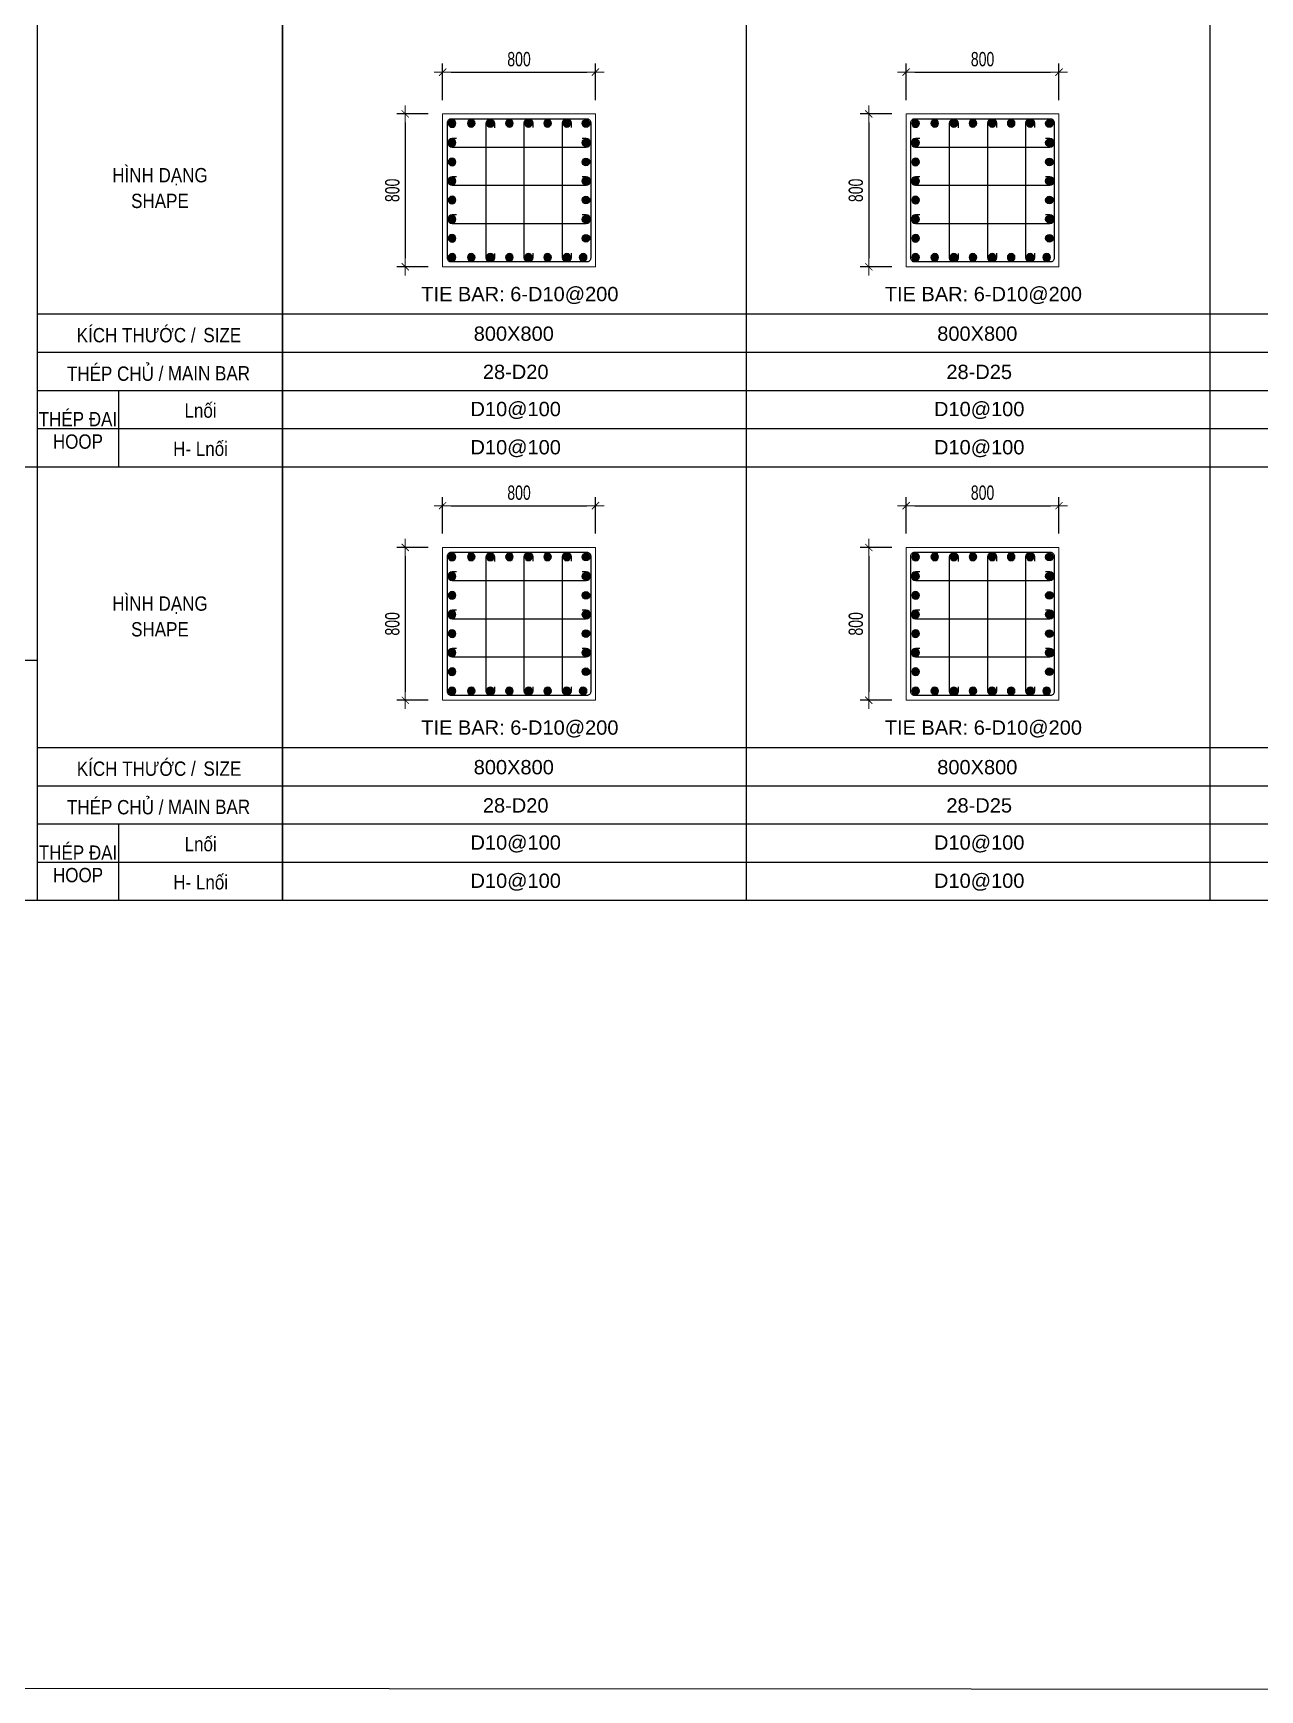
# Model space of a CAD drawing. Header units: millimetres. Extents: x 49323 to 538172, y -39336 to 181761.
# Drawn here: x 509042 to 515463, y 68456 to 77129 of the extents above; entities that cross this region are included whole.
import ezdxf
from ezdxf.enums import TextEntityAlignment as Align

# ---------------------------------------------------------------- set-up
doc = ezdxf.new("R2010")
doc.units = ezdxf.units.MM
doc.linetypes.add('CENTER2', pattern=[1.125, 0.75, -0.125, 0.125, -0.125])
doc.layers.get('Defpoints').update_dxf_attribs({"color": 151, "lineweight": 9})
for name, color, linetype in [('2', 2, 'Continuous'), ('A-ANNO-LEAD', 4, 'Continuous'), ('CEN', 1, 'CENTER2'), ('STL', 3, 'Continuous'), ('TIT1', 3, 'Continuous')]:
    doc.layers.add(name, color=color, linetype=linetype)
for name, color, linetype, lineweight in [('NDC_S_CONTINUOUS', 3, 'Continuous', 20), ('NDC_S_DIM', 1, 'Continuous', 15), ('NDC_S_VN TEXT', 7, 'Continuous', 20)]:
    doc.layers.add(name, color=color, linetype=linetype, lineweight=lineweight)
doc.styles.add('NDC_ARIAL', font='arial.ttf', dxfattribs={"width": 0.85})
doc.styles.add('NDC_DIM', font='', dxfattribs={"width": 0.75})
doc.styles.get('NDC_DIM').set_extended_font_data('Dotum')
doc.dimstyles.new('NDC_dim_30', dxfattribs={"dimscale": 30, "dimtxt": 2.5, "dimasz": 1.5, "dimexe": 1.5, "dimexo": 2.5, "dimgap": 1, "dimtad": 1, "dimdec": 0, "dimzin": 0, "dimdsep": 46, "dimtxsty": 'NDC_DIM', "dimblk": 'DIMMARK', "dimcen": 0.09, "dimdle": 1.2, "dimclrd": 1, "dimclre": 1, "dimclrt": 3, "dimadec": 0, "dimazin": 0, "dimtfac": 1, "dimtdec": 0, "dimtix": 1, "dimtofl": 0, "dimtmove": 0, "dimatfit": 3, "dimfxl": 8, "dimfxlon": 1, "dimtolj": 1, "dimtzin": 0, "dimarcsym": 0})

# ---------------------------------------------------------------- blocks, each defined once
blk = doc.blocks.new('8')
at = {"layer": '2'}
blk.add_hatch(color=256, dxfattribs=at).paths.add_polyline_path([(20, 0, 0.386127), (1.9, 19.9), (-1.9, 19.9, 0.386127), (-20, 0, 1)])
blk.add_circle((0, 0), 20, dxfattribs=at)
blk = doc.blocks.new('5')
at = {"layer": 'CEN', "rotation": 180}
blk.add_blockref('8', (0, 0), dxfattribs=at)
blk = doc.blocks.new('DIMMARK')
at = {"layer": 'NDC_S_DIM', "color": 1}
blk.add_line((-1.5, 0), (1, 0), dxfattribs=at)
at = {"layer": 'NDC_S_DIM', "color": 2, "const_width": 0.1}
blk.add_lwpolyline([(-0.42, -0.42), (0.42, 0.42)], dxfattribs=at)
blk = doc.blocks.new('*D2243')
at = {"layer": 'Defpoints', "color": 0, "ltscale": 40, "transparency": 16777216}
for p in [(511985.6, 74655.5), (511185.6, 74434.2), (511985.6, 74434.2)]:
    blk.add_point(p, dxfattribs=at)
at = {"layer": 'NDC_S_DIM', "color": 1, "lineweight": -2, "ltscale": 40, "transparency": 16777216}
for p, q in [((511185.6, 74509.2), (511185.6, 74700.5)), ((511985.6, 74509.2), (511985.6, 74700.5)), ((511230.6, 74655.5), (511940.6, 74655.5))]:
    blk.add_line(p, q, dxfattribs=at)
at = {"layer": 'NDC_S_DIM', "color": 1, "lineweight": -2, "ltscale": 40, "transparency": 16777216, "xscale": 45, "yscale": 45, "zscale": 45, "rotation": 180}
blk.add_blockref('DIMMARK', (511185.6, 74655.5), dxfattribs=at)
at = {"layer": 'NDC_S_DIM', "color": 1, "lineweight": -2, "ltscale": 40, "transparency": 16777216, "xscale": 45, "yscale": 45, "zscale": 45}
blk.add_blockref('DIMMARK', (511985.6, 74655.5), dxfattribs=at)
at = {"layer": 'NDC_S_DIM', "color": 3, "ltscale": 40, "transparency": 16777216, "insert": (511585.6, 74723.1), "char_height": 75, "attachment_point": 5, "style": 'NDC_DIM'}
blk.add_mtext('\\A1;800', dxfattribs=at)
blk = doc.blocks.new('*D2244')
at = {"layer": 'Defpoints', "color": 0, "ltscale": 40, "transparency": 16777216}
for p in [(511185.6, 74436.7), (510990.2, 73636.7), (511185.6, 73636.7)]:
    blk.add_point(p, dxfattribs=at)
at = {"layer": 'NDC_S_DIM', "color": 1, "lineweight": -2, "ltscale": 40, "transparency": 16777216}
for p, q in [((511110.6, 74436.7), (510945.2, 74436.7)), ((510990.2, 74391.7), (510990.2, 73681.7)), ((511110.6, 73636.7), (510945.2, 73636.7))]:
    blk.add_line(p, q, dxfattribs=at)
at = {"layer": 'NDC_S_DIM', "color": 1, "lineweight": -2, "ltscale": 40, "transparency": 16777216, "xscale": 45, "yscale": 45, "zscale": 45}
for p, rotation in [((510990.2, 74436.7), 90), ((510990.2, 73636.7), 270)]:
    blk.add_blockref('DIMMARK', p, dxfattribs=dict(at, rotation=rotation))
at = {"layer": 'NDC_S_DIM', "color": 3, "ltscale": 40, "transparency": 16777216, "insert": (510922.6, 74036.7), "char_height": 75, "attachment_point": 5, "rotation": 90, "style": 'NDC_DIM'}
blk.add_mtext('\\A1;800', dxfattribs=at)
blk = doc.blocks.new('*D2245')
at = {"layer": 'Defpoints', "color": 0, "ltscale": 40, "transparency": 16777216}
for p in [(511985.6, 76925), (511185.6, 76703.6), (511985.6, 76703.6)]:
    blk.add_point(p, dxfattribs=at)
at = {"layer": 'NDC_S_DIM', "color": 1, "lineweight": -2, "ltscale": 40, "transparency": 16777216}
for p, q in [((511185.6, 76778.6), (511185.6, 76970)), ((511985.6, 76778.6), (511985.6, 76970)), ((511230.6, 76925), (511940.6, 76925))]:
    blk.add_line(p, q, dxfattribs=at)
at = {"layer": 'NDC_S_DIM', "color": 1, "lineweight": -2, "ltscale": 40, "transparency": 16777216, "xscale": 45, "yscale": 45, "zscale": 45, "rotation": 180}
blk.add_blockref('DIMMARK', (511185.6, 76925), dxfattribs=at)
at = {"layer": 'NDC_S_DIM', "color": 1, "lineweight": -2, "ltscale": 40, "transparency": 16777216, "xscale": 45, "yscale": 45, "zscale": 45}
blk.add_blockref('DIMMARK', (511985.6, 76925), dxfattribs=at)
at = {"layer": 'NDC_S_DIM', "color": 3, "ltscale": 40, "transparency": 16777216, "insert": (511585.6, 76992.5), "char_height": 75, "attachment_point": 5, "style": 'NDC_DIM'}
blk.add_mtext('\\A1;800', dxfattribs=at)
blk = doc.blocks.new('*D2246')
at = {"layer": 'Defpoints', "color": 0, "ltscale": 40, "transparency": 16777216}
for p in [(511185.6, 76706.2), (510990.2, 75906.2), (511185.6, 75906.2)]:
    blk.add_point(p, dxfattribs=at)
at = {"layer": 'NDC_S_DIM', "color": 1, "lineweight": -2, "ltscale": 40, "transparency": 16777216}
for p, q in [((511110.6, 76706.2), (510945.2, 76706.2)), ((510990.2, 76661.2), (510990.2, 75951.2)), ((511110.6, 75906.2), (510945.2, 75906.2))]:
    blk.add_line(p, q, dxfattribs=at)
at = {"layer": 'NDC_S_DIM', "color": 1, "lineweight": -2, "ltscale": 40, "transparency": 16777216, "xscale": 45, "yscale": 45, "zscale": 45}
for p, rotation in [((510990.2, 76706.2), 90), ((510990.2, 75906.2), 270)]:
    blk.add_blockref('DIMMARK', p, dxfattribs=dict(at, rotation=rotation))
at = {"layer": 'NDC_S_DIM', "color": 3, "ltscale": 40, "transparency": 16777216, "insert": (510922.6, 76306.2), "char_height": 75, "attachment_point": 5, "rotation": 90, "style": 'NDC_DIM'}
blk.add_mtext('\\A1;800', dxfattribs=at)
blk = doc.blocks.new('*D2239')
at = {"layer": 'Defpoints', "color": 0, "ltscale": 40, "transparency": 16777216}
for p in [(514411.7, 74655.5), (513611.7, 74434.2), (514411.7, 74434.2)]:
    blk.add_point(p, dxfattribs=at)
at = {"layer": 'NDC_S_DIM', "color": 1, "lineweight": -2, "ltscale": 40, "transparency": 16777216}
for p, q in [((513611.7, 74509.2), (513611.7, 74700.5)), ((514411.7, 74509.2), (514411.7, 74700.5)), ((513656.7, 74655.5), (514366.7, 74655.5))]:
    blk.add_line(p, q, dxfattribs=at)
at = {"layer": 'NDC_S_DIM', "color": 1, "lineweight": -2, "ltscale": 40, "transparency": 16777216, "xscale": 45, "yscale": 45, "zscale": 45, "rotation": 180}
blk.add_blockref('DIMMARK', (513611.7, 74655.5), dxfattribs=at)
at = {"layer": 'NDC_S_DIM', "color": 1, "lineweight": -2, "ltscale": 40, "transparency": 16777216, "xscale": 45, "yscale": 45, "zscale": 45}
blk.add_blockref('DIMMARK', (514411.7, 74655.5), dxfattribs=at)
at = {"layer": 'NDC_S_DIM', "color": 3, "ltscale": 40, "transparency": 16777216, "insert": (514011.7, 74723.1), "char_height": 75, "attachment_point": 5, "style": 'NDC_DIM'}
blk.add_mtext('\\A1;800', dxfattribs=at)
blk = doc.blocks.new('*D2240')
at = {"layer": 'Defpoints', "color": 0, "ltscale": 40, "transparency": 16777216}
for p in [(513611.7, 74436.7), (513416.3, 73636.7), (513611.7, 73636.7)]:
    blk.add_point(p, dxfattribs=at)
at = {"layer": 'NDC_S_DIM', "color": 1, "lineweight": -2, "ltscale": 40, "transparency": 16777216}
for p, q in [((513536.7, 74436.7), (513371.3, 74436.7)), ((513416.3, 74391.7), (513416.3, 73681.7)), ((513536.7, 73636.7), (513371.3, 73636.7))]:
    blk.add_line(p, q, dxfattribs=at)
at = {"layer": 'NDC_S_DIM', "color": 1, "lineweight": -2, "ltscale": 40, "transparency": 16777216, "xscale": 45, "yscale": 45, "zscale": 45}
for p, rotation in [((513416.3, 74436.7), 90), ((513416.3, 73636.7), 270)]:
    blk.add_blockref('DIMMARK', p, dxfattribs=dict(at, rotation=rotation))
at = {"layer": 'NDC_S_DIM', "color": 3, "ltscale": 40, "transparency": 16777216, "insert": (513348.7, 74036.7), "char_height": 75, "attachment_point": 5, "rotation": 90, "style": 'NDC_DIM'}
blk.add_mtext('\\A1;800', dxfattribs=at)
blk = doc.blocks.new('*D2241')
at = {"layer": 'Defpoints', "color": 0, "ltscale": 40, "transparency": 16777216}
for p in [(514411.7, 76925), (513611.7, 76703.6), (514411.7, 76703.6)]:
    blk.add_point(p, dxfattribs=at)
at = {"layer": 'NDC_S_DIM', "color": 1, "lineweight": -2, "ltscale": 40, "transparency": 16777216}
for p, q in [((513611.7, 76778.6), (513611.7, 76970)), ((514411.7, 76778.6), (514411.7, 76970)), ((513656.7, 76925), (514366.7, 76925))]:
    blk.add_line(p, q, dxfattribs=at)
at = {"layer": 'NDC_S_DIM', "color": 1, "lineweight": -2, "ltscale": 40, "transparency": 16777216, "xscale": 45, "yscale": 45, "zscale": 45, "rotation": 180}
blk.add_blockref('DIMMARK', (513611.7, 76925), dxfattribs=at)
at = {"layer": 'NDC_S_DIM', "color": 1, "lineweight": -2, "ltscale": 40, "transparency": 16777216, "xscale": 45, "yscale": 45, "zscale": 45}
blk.add_blockref('DIMMARK', (514411.7, 76925), dxfattribs=at)
at = {"layer": 'NDC_S_DIM', "color": 3, "ltscale": 40, "transparency": 16777216, "insert": (514011.7, 76992.5), "char_height": 75, "attachment_point": 5, "style": 'NDC_DIM'}
blk.add_mtext('\\A1;800', dxfattribs=at)
blk = doc.blocks.new('*D2242')
at = {"layer": 'Defpoints', "color": 0, "ltscale": 40, "transparency": 16777216}
for p in [(513611.7, 76706.2), (513416.3, 75906.2), (513611.7, 75906.2)]:
    blk.add_point(p, dxfattribs=at)
at = {"layer": 'NDC_S_DIM', "color": 1, "lineweight": -2, "ltscale": 40, "transparency": 16777216}
for p, q in [((513536.7, 76706.2), (513371.3, 76706.2)), ((513416.3, 76661.2), (513416.3, 75951.2)), ((513536.7, 75906.2), (513371.3, 75906.2))]:
    blk.add_line(p, q, dxfattribs=at)
at = {"layer": 'NDC_S_DIM', "color": 1, "lineweight": -2, "ltscale": 40, "transparency": 16777216, "xscale": 45, "yscale": 45, "zscale": 45}
for p, rotation in [((513416.3, 76706.2), 90), ((513416.3, 75906.2), 270)]:
    blk.add_blockref('DIMMARK', p, dxfattribs=dict(at, rotation=rotation))
at = {"layer": 'NDC_S_DIM', "color": 3, "ltscale": 40, "transparency": 16777216, "insert": (513348.7, 76306.2), "char_height": 75, "attachment_point": 5, "rotation": 90, "style": 'NDC_DIM'}
blk.add_mtext('\\A1;800', dxfattribs=at)

msp = doc.modelspace()

# ---------------------------------------------------------------- linework, layer by layer
at = {"layer": '2', "lineweight": -2, "ltscale": 1000}
for points in [[(511960.6, 76661.2), (511960.6, 75951.2, -0.414214), (511940.6, 75931.2), (511230.6, 75931.2, -0.414214), (511210.6, 75951.2), (511210.6, 76661.2, -0.414214), (511230.6, 76681.2), (511940.6, 76681.2, -0.414214)], [(514386.7, 76661.2), (514386.7, 75951.2, -0.414214), (514366.7, 75931.2), (513656.7, 75931.2, -0.414214), (513636.7, 75951.2), (513636.7, 76661.2, -0.414214), (513656.7, 76681.2), (514366.7, 76681.2, -0.414214)], [(511960.6, 74391.7), (511960.6, 73681.7, -0.414214), (511940.6, 73661.7), (511230.6, 73661.7, -0.414214), (511210.6, 73681.7), (511210.6, 74391.7, -0.414214), (511230.6, 74411.7), (511940.6, 74411.7, -0.414214)], [(514386.7, 74391.7), (514386.7, 73681.7, -0.414214), (514366.7, 73661.7), (513656.7, 73661.7, -0.414214), (513636.7, 73681.7), (513636.7, 74391.7, -0.414214), (513656.7, 74411.7), (514366.7, 74411.7, -0.414214)]]:
    msp.add_lwpolyline(points, format="xyb", close=True, dxfattribs=at)
at = {"layer": '2'}
for points in [[(511457.8, 75975.8), (511457.8, 75953.7, -1), (511412.8, 75953.7), (511412.8, 76655.7, -1), (511457.8, 76655.7), (511457.8, 76633.5)], [(511657.8, 75977.3), (511657.8, 75955.2, -1), (511612.8, 75955.2), (511612.8, 76657.2, -1), (511657.8, 76657.2), (511657.8, 76635)], [(511857.8, 75977.3), (511857.8, 75955.2, -1), (511812.8, 75955.2), (511812.8, 76657.2, -1), (511857.8, 76657.2), (511857.8, 76635)], [(513883.9, 75975.8), (513883.9, 75953.7, -1), (513838.9, 75953.7), (513838.9, 76655.7, -1), (513883.9, 76655.7), (513883.9, 76633.5)], [(514083.9, 75977.3), (514083.9, 75955.2, -1), (514038.9, 75955.2), (514038.9, 76657.2, -1), (514083.9, 76657.2), (514083.9, 76635)], [(514283.9, 75977.3), (514283.9, 75955.2, -1), (514238.9, 75955.2), (514238.9, 76657.2, -1), (514283.9, 76657.2), (514283.9, 76635)], [(511257.5, 76577.7), (511235.3, 76577.7, 1), (511235.3, 76532.7), (511937.4, 76532.7, 1), (511937.4, 76577.7), (511915.2, 76577.7)], [(513683.6, 76577.7), (513661.4, 76577.7, 1), (513661.4, 76532.7), (514363.5, 76532.7, 1), (514363.5, 76577.7), (514341.3, 76577.7)], [(511257.5, 76377.7), (511235.3, 76377.7, 1), (511235.3, 76332.7), (511937.4, 76332.7, 1), (511937.4, 76377.7), (511915.2, 76377.7)], [(513683.6, 76377.7), (513661.4, 76377.7, 1), (513661.4, 76332.7), (514363.5, 76332.7, 1), (514363.5, 76377.7), (514341.3, 76377.7)], [(511257.5, 76177.7), (511235.3, 76177.7, 1), (511235.3, 76132.7), (511937.4, 76132.7, 1), (511937.4, 76177.7), (511915.2, 76177.7)], [(513683.6, 76177.7), (513661.4, 76177.7, 1), (513661.4, 76132.7), (514363.5, 76132.7, 1), (514363.5, 76177.7), (514341.3, 76177.7)], [(511457.8, 73706.4), (511457.8, 73684.2, -1), (511412.8, 73684.2), (511412.8, 74386.2, -1), (511457.8, 74386.2), (511457.8, 74364.1)], [(511657.8, 73707.8), (511657.8, 73685.7, -1), (511612.8, 73685.7), (511612.8, 74387.7, -1), (511657.8, 74387.7), (511657.8, 74365.6)], [(511857.8, 73707.8), (511857.8, 73685.7, -1), (511812.8, 73685.7), (511812.8, 74387.7, -1), (511857.8, 74387.7), (511857.8, 74365.6)], [(513883.9, 73706.4), (513883.9, 73684.2, -1), (513838.9, 73684.2), (513838.9, 74386.2, -1), (513883.9, 74386.2), (513883.9, 74364.1)], [(514083.9, 73707.8), (514083.9, 73685.7, -1), (514038.9, 73685.7), (514038.9, 74387.7, -1), (514083.9, 74387.7), (514083.9, 74365.6)], [(514283.9, 73707.8), (514283.9, 73685.7, -1), (514238.9, 73685.7), (514238.9, 74387.7, -1), (514283.9, 74387.7), (514283.9, 74365.6)], [(511257.5, 74308.3), (511235.3, 74308.3, 1), (511235.3, 74263.3), (511937.4, 74263.3, 1), (511937.4, 74308.3), (511915.2, 74308.3)], [(513683.6, 74308.3), (513661.4, 74308.3, 1), (513661.4, 74263.3), (514363.5, 74263.3, 1), (514363.5, 74308.3), (514341.3, 74308.3)], [(511257.5, 74108.3), (511235.3, 74108.3, 1), (511235.3, 74063.3), (511937.4, 74063.3, 1), (511937.4, 74108.3), (511915.2, 74108.3)], [(513683.6, 74108.3), (513661.4, 74108.3, 1), (513661.4, 74063.3), (514363.5, 74063.3, 1), (514363.5, 74108.3), (514341.3, 74108.3)], [(511257.5, 73908.3), (511235.3, 73908.3, 1), (511235.3, 73863.3), (511937.4, 73863.3, 1), (511937.4, 73908.3), (511915.2, 73908.3)], [(513683.6, 73908.3), (513661.4, 73908.3, 1), (513661.4, 73863.3), (514363.5, 73863.3, 1), (514363.5, 73908.3), (514341.3, 73908.3)]]:
    msp.add_lwpolyline(points, format="xyb", dxfattribs=at)
at = {"layer": 'A-ANNO-LEAD'}
msp.add_lwpolyline([(501761, 68469.5), (523096, 68456.3), (523096, 85076.3), (501761, 85089.5)], close=True, dxfattribs=at)
at = {"layer": 'NDC_S_CONTINUOUS', "ltscale": 70}
for points in [[(511985.6, 76706.2), (511985.6, 75906.2), (511185.6, 75906.2), (511185.6, 76706.2), (511985.6, 76706.2)], [(514411.7, 76706.2), (514411.7, 75906.2), (513611.7, 75906.2), (513611.7, 76706.2), (514411.7, 76706.2)], [(511985.6, 74436.7), (511985.6, 73636.7), (511185.6, 73636.7), (511185.6, 74436.7), (511985.6, 74436.7)], [(514411.7, 74436.7), (514411.7, 73636.7), (513611.7, 73636.7), (513611.7, 74436.7), (514411.7, 74436.7)]]:
    msp.add_lwpolyline(points, dxfattribs=at)
at = {"layer": 'TIT1'}
for p, q in [((509064.2, 81911.9), (509064.2, 72587.9)), ((510348.2, 72587.9), (510348.2, 81911.9)), ((510348.2, 81911.9), (510348.2, 72587.9)), ((512774.3, 81911.9), (512774.3, 72587.9)), ((515200.4, 81911.9), (515200.4, 72587.9)), ((522564.2, 74857.3), (508436.4, 74857.3)), ((509064.2, 73844.5), (508436.4, 73844.5)), ((522564.2, 72587.9), (508436.4, 72587.9))]:
    msp.add_line(p, q, dxfattribs=at)
at = {"layer": 'TIT1', "color": 8}
for p, q in [((510348.2, 75657.3), (509062.1, 75657.3)), ((522564.2, 75657.3), (510348.2, 75657.3)), ((510348.2, 75457.3), (509062.1, 75457.3)), ((522564.2, 75457.3), (510348.2, 75457.3)), ((510348.2, 75257.3), (509062.1, 75257.3)), ((509491.3, 74857.3), (509491.3, 75257.3)), ((522564.2, 75257.3), (510348.2, 75257.3)), ((510348.2, 75057.3), (509062.1, 75057.3)), ((522564.2, 75057.3), (510348.2, 75057.3)), ((522564.2, 73387.9), (509064.2, 73387.9)), ((522564.2, 73187.9), (509064.2, 73187.9)), ((522564.2, 72987.9), (509064.2, 72987.9)), ((509491.8, 72587.9), (509491.8, 72987.9)), ((522564.2, 72787.9), (509064.2, 72787.9))]:
    msp.add_line(p, q, dxfattribs=at)

# ---------------------------------------------------------------- block references
at = {"layer": 'STL', "xscale": -1}
for p in [(511235.3, 76656.2), (513661.4, 76656.2), (511235.3, 76555.2), (513661.4, 76555.2), (511235.3, 76455.2), (513661.4, 76455.2), (511235.3, 76355.2), (513661.4, 76355.2), (511235.3, 76255.2), (513661.4, 76255.2), (511235.3, 76155.2), (513661.4, 76155.2), (511235.3, 76055.2), (513661.4, 76055.2), (511235.3, 75955.2), (513661.4, 75955.2), (511235.3, 74386.7), (513661.4, 74386.7), (511235.3, 74285.8), (513661.4, 74285.8), (511235.3, 74185.8), (513661.4, 74185.8), (511235.3, 74085.8), (513661.4, 74085.8), (511235.3, 73985.8), (513661.4, 73985.8), (511235.3, 73885.8), (513661.4, 73885.8), (511235.3, 73785.8), (513661.4, 73785.8), (511235.3, 73685.8), (513661.4, 73685.8)]:
    msp.add_blockref('5', p, dxfattribs=at)
at = {"layer": 'STL', "xscale": -1, "rotation": 270}
for p in [(511335.3, 76657.2), (511435.3, 76657.2), (511535.3, 76657.2), (511635.3, 76657.2), (511735.3, 76657.2), (511835.3, 76657.2), (513761.4, 76657.2), (513861.4, 76657.2), (513961.4, 76657.2), (514061.4, 76657.2), (514161.4, 76657.2), (514261.4, 76657.2), (511235.3, 75955.2), (511335.3, 75955.2), (511435.3, 75955.2), (511535.3, 75955.2), (511635.3, 75955.2), (511735.3, 75955.2), (511835.3, 75955.2), (511921.2, 75955.2), (513661.4, 75955.2), (513761.4, 75955.2), (513861.4, 75955.2), (513961.4, 75955.2), (514061.4, 75955.2), (514161.4, 75955.2), (514261.4, 75955.2), (514347.3, 75955.2), (511335.3, 74387.7), (511435.3, 74387.7), (511535.3, 74387.7), (511635.3, 74387.7), (511735.3, 74387.7), (511835.3, 74387.7), (513761.4, 74387.7), (513861.4, 74387.7), (513961.4, 74387.7), (514061.4, 74387.7), (514161.4, 74387.7), (514261.4, 74387.7), (511235.3, 73685.8), (511335.3, 73685.8), (511435.3, 73685.8), (511535.3, 73685.8), (511635.3, 73685.8), (511735.3, 73685.8), (511835.3, 73685.8), (511921.2, 73685.8), (513661.4, 73685.8), (513761.4, 73685.8), (513861.4, 73685.8), (513961.4, 73685.8), (514061.4, 73685.8), (514161.4, 73685.8), (514261.4, 73685.8), (514347.3, 73685.8)]:
    msp.add_blockref('5', p, dxfattribs=at)
at = {"layer": 'STL'}
for p in [(511935.8, 76656.2), (514361.9, 76656.2), (511935.8, 76555.2), (514361.9, 76555.2), (511935.8, 76455.2), (514361.9, 76455.2), (511935.8, 76355.2), (514361.9, 76355.2), (511935.8, 76255.2), (514361.9, 76255.2), (511935.8, 76155.2), (514361.9, 76155.2), (511935.8, 76055.2), (514361.9, 76055.2), (511935.8, 74386.7), (514361.9, 74386.7), (511935.8, 74285.8), (514361.9, 74285.8), (511935.8, 74185.8), (514361.9, 74185.8), (511935.8, 74085.8), (514361.9, 74085.8), (511935.8, 73985.8), (514361.9, 73985.8), (511935.8, 73885.8), (514361.9, 73885.8), (511935.8, 73785.8), (514361.9, 73785.8)]:
    msp.add_blockref('5', p, dxfattribs=at)

# ---------------------------------------------------------------- texts
at = {"layer": 'NDC_S_VN TEXT', "style": 'NDC_ARIAL', "width": 0.85}
for s, p in [('HÌNH DẠNG', (509706.2, 76387.1)), ('KÍCH THƯỚC /', (509581.7, 75557.3)), ('THÉP CHỦ /', (509471.6, 75357.3)), ('THÉP ĐAI', (509276.8, 75118.4)), ('HÌNH DẠNG', (509706.2, 74144.5)), ('KÍCH THƯỚC /', (509582.2, 73287.9)), ('THÉP CHỦ /', (509472.2, 73087.9)), ('THÉP ĐAI', (509277.4, 72849))]:
    msp.add_text(s, height=75, dxfattribs=at).set_placement(p, align=Align.MIDDLE)
at = {"layer": 'TIT1', "style": 'NDC_ARIAL', "width": 0.85}
for s, p in [('SHAPE', (509706.2, 76250.9)), ('SIZE', (510032.2, 75548.5)), ('MAIN BAR', (509962.5, 75348.5)), ('Lnối', (509918.7, 75157.3)), ('HOOP', (509276.8, 74991.1)), ('H- Lnối', (509918.7, 74957.3)), ('SHAPE', (509706.2, 74008.3)), ('SIZE', (510032.7, 73279.1)), ('MAIN BAR', (509963, 73079)), ('Lnối', (509919.2, 72887.9)), ('HOOP', (509277.4, 72721.7)), ('H- Lnối', (509919.2, 72687.9))]:
    msp.add_text(s, height=75, dxfattribs=at).set_placement(p, align=Align.MIDDLE)
at = {"layer": 'TIT1', "style": 'NDC_ARIAL'}
for s, p in [('TIE BAR: 6-D10@200', (511589.9, 75757.9)), ('TIE BAR: 6-D10@200', (514016, 75757.9)), ('800X800', (511558.1, 75556)), ('800X800', (513984.2, 75556)), ('28-D20', (511568.1, 75356)), ('28-D25', (513994.2, 75356)), ('D10@100', (511568.1, 75156)), ('D10@100', (513994.2, 75156)), ('D10@100', (511568.1, 74956)), ('D10@100', (513994.2, 74956)), ('TIE BAR: 6-D10@200', (511589.9, 73488.5)), ('TIE BAR: 6-D10@200', (514016, 73488.5)), ('800X800', (511558.1, 73286.6)), ('800X800', (513984.2, 73286.6)), ('28-D20', (511568.1, 73086.6)), ('28-D25', (513994.2, 73086.6)), ('D10@100', (511568.1, 72886.6)), ('D10@100', (513994.2, 72886.6)), ('D10@100', (511568.1, 72686.6)), ('D10@100', (513994.2, 72686.6))]:
    msp.add_text(s, height=75, dxfattribs=at).set_placement(p, align=Align.MIDDLE)

# ---------------------------------------------------------------- dimensions: what is measured, and where the dimension line sits
at = {"layer": 'NDC_S_DIM', "ltscale": 40}
for base, p1, p2, picture, middle in [((511985.6, 76925), (511185.6, 76703.6), (511985.6, 76703.6), '*D2245', (511585.6, 76992.5)), ((514411.7, 76925), (513611.7, 76703.6), (514411.7, 76703.6), '*D2241', (514011.7, 76992.5)), ((511985.6, 74655.5), (511185.6, 74434.2), (511985.6, 74434.2), '*D2243', (511585.6, 74723.1)), ((514411.7, 74655.5), (513611.7, 74434.2), (514411.7, 74434.2), '*D2239', (514011.7, 74723.1))]:
    dim = msp.add_linear_dim(base=base, p1=p1, p2=p2, dimstyle='NDC_dim_30', dxfattribs=at)
    dim.commit()
    dim.dimension.update_dxf_attribs({"geometry": picture, "text_midpoint": middle})
for base, p1, p2, picture, middle in [((510990.2, 75906.2), (511185.6, 76706.2), (511185.6, 75906.2), '*D2246', (510922.6, 76306.2)), ((513416.3, 75906.2), (513611.7, 76706.2), (513611.7, 75906.2), '*D2242', (513348.7, 76306.2)), ((510990.2, 73636.7), (511185.6, 74436.7), (511185.6, 73636.7), '*D2244', (510922.6, 74036.7)), ((513416.3, 73636.7), (513611.7, 74436.7), (513611.7, 73636.7), '*D2240', (513348.7, 74036.7))]:
    dim = msp.add_linear_dim(base=base, p1=p1, p2=p2, angle=90, dimstyle='NDC_dim_30', dxfattribs=at)
    dim.commit()
    dim.dimension.update_dxf_attribs({"geometry": picture, "text_midpoint": middle})

doc.saveas('drawing.dxf')
